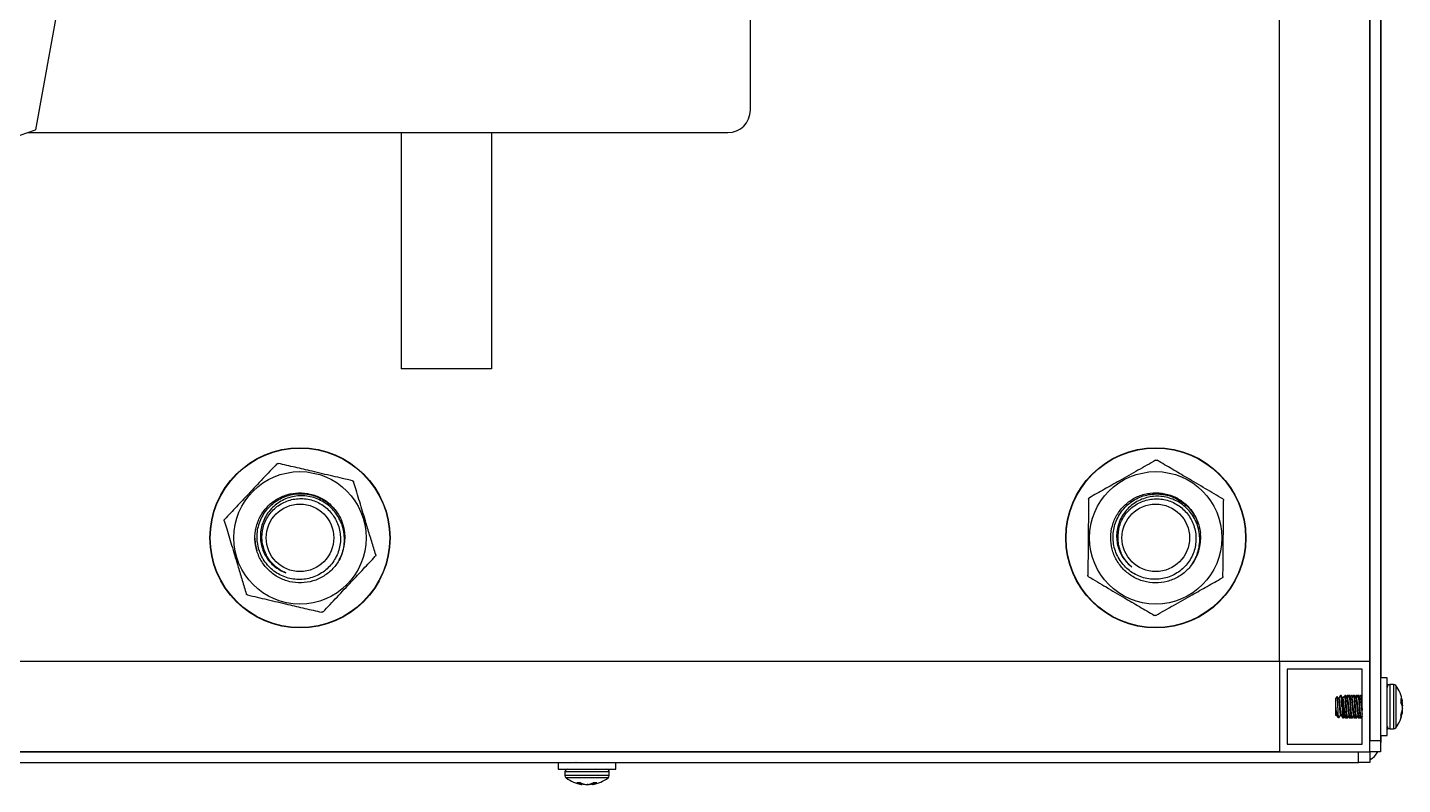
# Model space of a CAD drawing. Header units: inches. Extents: x 0 to 34.2, y 0 to 22.
# Drawn here: x 9.388 to 10.157, y 9.879 to 10.303 of the extents above; entities that cross this region are included whole.
import ezdxf

# ---------------------------------------------------------------- set-up
doc = ezdxf.new("R2010")
doc.units = ezdxf.units.IN
doc.header["$MEASUREMENT"] = 0

msp = doc.modelspace()

# ---------------------------------------------------------------- linework, layer by layer
at = {"color": 7, "linetype": 'Continuous', "lineweight": 25}
for p, q in [((10.13878, 11.79251), (10.13878, 9.90374)), ((10.1448, 11.79251), (10.1448, 9.90374)), ((10.14508, 11.75751), (10.14508, 9.93874)), ((10.08841, 9.94781), (10.08841, 11.74844)), ((10.13878, 9.94781), (10.13878, 11.74844)), ((9.7925, 10.25631), (9.7925, 11.08169)), ((9.40563, 10.31621), (9.39275, 10.24531)), ((9.38001, 10.24074), (9.39275, 10.24531)), ((9.38832, 10.24372), (9.77991, 10.24372)), ((9.59733, 10.24372), (9.59733, 10.1115)), ((9.6477, 10.24372), (9.6477, 10.1115)), ((9.6477, 10.1115), (9.59733, 10.1115)), ((10.08841, 9.94781), (8.28778, 9.94781)), ((10.1136, 9.94781), (10.08841, 9.94781)), ((10.08841, 9.94781), (10.08841, 9.89744)), ((10.13878, 9.94781), (10.08841, 9.94781)), ((10.09259, 9.94363), (10.09259, 9.90162)), ((10.1346, 9.94363), (10.09259, 9.94363)), ((10.13878, 9.94781), (10.1136, 9.94781)), ((10.1346, 9.90162), (10.1346, 9.94363)), ((10.13878, 9.89744), (10.13878, 9.94781)), ((10.14853, 9.93874), (10.1448, 9.93874)), ((10.14853, 9.90651), (10.14853, 9.93874)), ((10.15217, 9.93502), (10.15012, 9.93502)), ((10.15012, 9.93502), (10.15012, 9.91024)), ((10.15217, 9.93502), (10.15217, 9.91024)), ((10.15344, 9.93438), (10.15344, 9.91087)), ((10.12058, 9.92824), (10.11962, 9.92729)), ((10.11962, 9.92729), (10.11962, 9.92265)), ((10.12151, 9.92729), (10.12122, 9.92729)), ((10.12277, 9.92892), (10.12245, 9.92892)), ((10.12336, 9.92729), (10.12335, 9.92729)), ((10.12342, 9.92729), (10.12335, 9.92729)), ((10.12335, 9.92729), (10.12335, 9.91797)), ((10.12424, 9.92818), (10.12336, 9.92729)), ((10.12408, 9.92795), (10.1237, 9.92729)), ((10.12498, 9.92892), (10.12424, 9.92818)), ((10.12493, 9.92889), (10.1249, 9.92884)), ((10.12528, 9.92892), (10.12497, 9.92892)), ((10.12498, 9.92707), (10.12498, 9.92892)), ((10.12528, 9.92892), (10.12532, 9.9288)), ((10.12573, 9.92819), (10.12532, 9.92889)), ((10.12625, 9.92729), (10.12596, 9.92729)), ((10.12649, 9.92892), (10.12618, 9.92892)), ((10.12684, 9.92836), (10.12653, 9.92889)), ((10.1275, 9.92892), (10.12697, 9.92892)), ((10.12753, 9.92892), (10.1275, 9.92892)), ((10.1278, 9.92892), (10.12753, 9.92892)), ((10.12759, 9.92886), (10.12758, 9.92889)), ((10.1278, 9.92892), (10.12784, 9.9288)), ((10.12825, 9.92819), (10.12784, 9.92889)), ((10.12876, 9.92729), (10.12848, 9.92729)), ((10.12901, 9.92892), (10.12869, 9.92892)), ((10.12936, 9.92836), (10.12905, 9.92889)), ((10.13002, 9.92892), (10.12949, 9.92892)), ((10.13005, 9.92892), (10.13002, 9.92892)), ((10.13032, 9.92892), (10.13005, 9.92892)), ((10.13011, 9.92886), (10.13009, 9.92889)), ((10.13032, 9.92892), (10.13036, 9.9288)), ((10.13077, 9.92819), (10.13036, 9.92889)), ((10.13128, 9.92729), (10.131, 9.92729)), ((10.13153, 9.92892), (10.13121, 9.92892)), ((10.13188, 9.92836), (10.13157, 9.92889)), ((10.13254, 9.92892), (10.132, 9.92892)), ((10.13257, 9.92892), (10.13254, 9.92892)), ((10.13284, 9.92892), (10.13257, 9.92892)), ((10.13263, 9.92886), (10.13261, 9.92889)), ((10.13284, 9.92892), (10.13288, 9.9288)), ((10.13329, 9.92819), (10.13288, 9.92889)), ((10.1338, 9.92729), (10.13352, 9.92729)), ((10.13405, 9.92892), (10.13373, 9.92892)), ((10.13439, 9.92836), (10.13408, 9.92889)), ((10.1346, 9.92892), (10.13452, 9.92892)), ((10.1562, 9.92722), (10.1562, 9.92482)), ((10.1562, 9.92567), (10.15697, 9.92573)), ((10.15699, 9.92569), (10.1562, 9.92563)), ((10.1562, 9.9254), (10.15712, 9.92549)), ((10.1562, 9.92541), (10.15712, 9.92549)), ((10.15695, 9.92541), (10.15712, 9.92542)), ((10.15697, 9.92573), (10.15699, 9.92569)), ((10.15712, 9.92533), (10.15698, 9.92532)), ((10.11962, 9.92265), (10.11962, 9.91931)), ((10.11962, 9.91931), (10.11962, 9.91797)), ((10.11962, 9.91797), (10.11979, 9.9178)), ((10.11962, 9.91797), (10.12022, 9.91797)), ((10.12245, 9.91797), (10.12274, 9.91797)), ((10.12335, 9.91797), (10.12417, 9.91715)), ((10.12405, 9.91807), (10.12445, 9.91866)), ((10.12467, 9.91797), (10.12495, 9.91797)), ((10.12498, 9.91753), (10.12496, 9.91803)), ((10.12719, 9.91797), (10.12747, 9.91797)), ((10.12971, 9.91797), (10.12999, 9.91797)), ((10.13223, 9.91797), (10.13251, 9.91797)), ((10.1562, 9.92487), (10.15697, 9.92484)), ((10.1562, 9.91787), (10.1562, 9.91638)), ((10.15699, 9.92473), (10.15624, 9.92475)), ((10.15697, 9.91886), (10.15656, 9.91888)), ((10.15659, 9.91897), (10.15699, 9.91894)), ((10.15712, 9.91971), (10.15681, 9.91974)), ((10.15712, 9.91976), (10.15683, 9.91979)), ((10.15712, 9.91992), (10.15686, 9.91994)), ((10.15686, 9.91994), (10.15699, 9.91992)), ((10.15697, 9.9199), (10.15686, 9.91991)), ((10.15697, 9.91996), (10.15687, 9.91995)), ((10.1569, 9.92342), (10.15712, 9.92342)), ((10.1569, 9.92007), (10.15699, 9.92007)), ((10.15699, 9.92518), (10.15697, 9.9253)), ((10.15697, 9.92484), (10.15699, 9.92473)), ((10.15699, 9.92313), (10.15697, 9.92322)), ((10.15697, 9.92041), (10.15699, 9.92052)), ((10.15699, 9.92007), (10.15697, 9.91996)), ((10.15699, 9.91992), (10.15697, 9.9199)), ((10.15699, 9.91894), (10.15697, 9.91886)), ((10.15706, 9.9193), (10.15712, 9.91967)), ((10.15712, 9.92139), (10.15709, 9.9214)), ((10.15712, 9.92301), (10.1571, 9.92301)), ((10.1571, 9.92161), (10.15712, 9.92161)), ((10.15712, 9.91968), (10.15712, 9.91968)), ((10.1211, 9.91649), (10.12126, 9.91633)), ((10.12126, 9.91633), (10.12126, 9.91755)), ((10.12371, 9.91633), (10.12402, 9.91633)), ((10.12406, 9.91636), (10.12446, 9.91705)), ((10.12482, 9.91649), (10.12498, 9.91633)), ((10.12498, 9.91633), (10.12498, 9.91753)), ((10.12527, 9.91636), (10.12558, 9.91689)), ((10.12602, 9.91727), (10.12571, 9.91727)), ((10.12571, 9.91633), (10.12625, 9.91633)), ((10.12625, 9.91633), (10.12627, 9.91633)), ((10.12627, 9.91633), (10.12654, 9.91633)), ((10.12654, 9.91633), (10.12658, 9.91645)), ((10.12658, 9.91636), (10.12699, 9.91706)), ((10.12744, 9.91633), (10.12775, 9.91633)), ((10.12779, 9.91636), (10.1281, 9.91689)), ((10.12854, 9.91727), (10.12823, 9.91727)), ((10.12823, 9.91633), (10.12876, 9.91633)), ((10.12876, 9.91633), (10.12879, 9.91633)), ((10.12879, 9.91633), (10.12906, 9.91633)), ((10.12906, 9.91633), (10.1291, 9.91645)), ((10.1291, 9.91636), (10.12951, 9.91706)), ((10.12995, 9.91633), (10.13027, 9.91633)), ((10.13031, 9.91636), (10.13062, 9.91689)), ((10.13106, 9.91727), (10.13075, 9.91727)), ((10.13075, 9.91633), (10.13128, 9.91633)), ((10.13128, 9.91633), (10.13131, 9.91633)), ((10.13131, 9.91633), (10.13158, 9.91633)), ((10.13158, 9.91633), (10.13162, 9.91645)), ((10.13162, 9.91636), (10.13203, 9.91706)), ((10.13247, 9.91633), (10.13279, 9.91633)), ((10.13283, 9.91636), (10.13314, 9.91689)), ((10.13358, 9.91727), (10.13326, 9.91727)), ((10.13326, 9.91633), (10.1338, 9.91633)), ((10.1338, 9.91633), (10.13383, 9.91633)), ((10.13383, 9.91633), (10.1341, 9.91633)), ((10.1341, 9.91633), (10.13414, 9.91645)), ((10.13414, 9.91636), (10.13455, 9.91706)), ((10.15012, 9.91024), (10.15217, 9.91024)), ((10.13878, 9.90374), (10.1448, 9.90374)), ((10.1448, 9.90651), (10.14853, 9.90651)), ((10.1448, 9.90374), (10.1448, 9.89744)), ((10.14508, 9.90651), (10.14508, 9.90374)), ((8.24371, 9.89744), (10.13248, 9.89744)), ((10.08841, 9.89744), (8.28778, 9.89744)), ((10.08841, 9.89744), (10.13878, 9.89744)), ((10.09259, 9.90162), (10.1346, 9.90162)), ((10.13248, 9.89142), (10.13248, 9.89744)), ((10.1448, 9.89744), (10.13878, 9.89744)), ((10.13878, 9.89744), (10.13878, 9.89142)), ((8.24371, 9.89142), (10.13248, 9.89142)), ((9.6851, 9.89115), (9.20409, 9.89115)), ((9.6851, 9.89142), (9.6851, 9.88769)), ((9.6851, 9.88769), (9.71733, 9.88769)), ((9.69505, 9.89142), (9.69497, 9.89137)), ((9.70584, 9.89127), (9.70609, 9.89142)), ((9.70608, 9.88772), (9.70587, 9.88784)), ((9.71733, 9.88769), (9.71733, 9.89142)), ((10.13248, 9.89115), (9.71733, 9.89115)), ((10.13878, 9.89142), (10.13248, 9.89142)), ((9.68882, 9.8861), (9.68882, 9.88406)), ((9.69217, 9.8861), (9.68882, 9.8861)), ((9.69217, 9.88406), (9.68882, 9.88406)), ((9.69264, 9.88279), (9.68946, 9.88279)), ((9.7136, 9.8861), (9.69217, 9.8861)), ((9.7136, 9.88406), (9.69217, 9.88406)), ((9.71297, 9.88279), (9.69264, 9.88279)), ((9.69746, 9.88003), (9.69553, 9.88003)), ((9.69764, 9.87925), (9.69769, 9.87992)), ((9.6977, 9.87923), (9.69764, 9.87925)), ((9.69775, 9.8799), (9.6977, 9.87923)), ((9.69824, 9.8791), (9.69829, 9.87968)), ((9.69827, 9.8791), (9.69832, 9.87967)), ((9.69829, 9.8791), (9.69833, 9.87953)), ((9.69936, 9.87925), (9.69947, 9.87923)), ((9.69966, 9.87925), (9.69976, 9.87923)), ((9.70244, 9.87923), (9.70254, 9.87925)), ((9.70267, 9.87923), (9.70267, 9.87929)), ((9.70277, 9.87925), (9.70267, 9.87923)), ((9.70277, 9.87932), (9.70277, 9.87925)), ((9.70296, 9.87923), (9.70296, 9.8793)), ((9.70306, 9.87925), (9.70296, 9.87923)), ((9.70307, 9.87933), (9.70306, 9.87925)), ((9.70409, 9.87966), (9.70414, 9.8791)), ((9.7041, 9.87979), (9.70416, 9.8791)), ((9.7041, 9.87966), (9.70415, 9.8791)), ((9.70411, 9.8798), (9.70418, 9.8791)), ((9.70464, 9.87923), (9.70458, 9.88001)), ((9.70666, 9.88003), (9.7046, 9.88003)), ((9.70464, 9.88003), (9.7047, 9.87925)), ((9.7047, 9.87925), (9.70464, 9.87923)), ((9.7136, 9.88406), (9.7136, 9.8861)), ((9.70143, 9.87912), (9.70143, 9.8791)), ((9.70145, 9.8791), (9.70145, 9.87911)), ((9.70168, 9.87912), (9.70168, 9.8791))]:
    msp.add_line(p, q, dxfattribs=at)
at = {"color": 7, "linetype": 'Continuous', "lineweight": 25, "flags": 128}
for points in [[(9.51549, 10.01679), (9.51567, 10.01397), (9.51656, 10.00979)], [(9.56266, 10.0048), (9.56311, 10.00563), (9.56405, 10.00771)], [(10.15697, 9.92484), (10.1569, 9.92516), (10.15686, 9.92534)], [(10.14508, 9.90374), (10.14483, 9.90128), (10.1448, 9.90114)], [(10.13509, 9.89142), (10.13494, 9.89139), (10.13248, 9.89115)]]:
    msp.add_lwpolyline(points, dxfattribs=at)
at = {"color": 7, "linetype": 'Continuous', "lineweight": 25}
for centre, radius in [((9.54067, 10.01706), 0.05037), ((9.54067, 10.01706), 0.05018), ((10.01916, 10.01706), 0.05037), ((10.01916, 10.01706), 0.05018), ((9.54067, 10.01706), 0.03702), ((10.01916, 10.01706), 0.03702), ((9.54067, 10.01706), 0.01889), ((10.01916, 10.01706), 0.01889)]:
    msp.add_circle(centre, radius, dxfattribs=at)
for centre, radius, start, end in [((9.77991, 10.25631), 0.01259, 270, 0), ((9.54067, 10.01706), 0.02518, 338.18834, 23.31496), ((10.01916, 10.01706), 0.02518, 320.87799, 6.0046), ((10.15012, 9.93343), 0.00159, 90, 180), ((10.14844, 9.93343), 0.00159, 58.02659, 86.61235), ((10.15217, 9.93343), 0.00159, 36.80323, 90), ((10.13773, 9.92263), 0.01962, 9.75562, 36.80323), ((10.15105, 9.9236), 0.0063, 19.78986, 35.13312), ((10.15047, 9.92482), 0.00668, 6.23365, 12.88962), ((10.15646, 9.92521), 0.000712, 23.12921, 42.38543), ((10.13773, 9.92263), 0.01962, 323.19677, 350.24438), ((10.14986, 9.92077), 0.00752, 18.9377, 32.56648), ((10.14194, 9.9236), 0.01537, 338.09175, 348.0243), ((10.14307, 9.92186), 0.01422, 337.36904, 347.82897), ((10.13749, 9.92261), 0.01967, 3.62484, 7.49943), ((10.13791, 9.92219), 0.01925, 3.66971, 7.5833), ((10.14389, 9.92102), 0.01327, 4.45736, 9.15458), ((10.13791, 9.92306), 0.01925, 352.4167, 356.33029), ((10.13749, 9.92264), 0.01967, 352.50057, 356.37516), ((10.15721, 9.9238), 0.00388, 266.68777, 268.59105), ((10.15047, 9.92043), 0.00668, 347.11038, 353.76635), ((10.15166, 9.92033), 0.0055, 348.19152, 353.12801), ((10.14396, 9.92422), 0.0132, 353.15024, 355.54873), ((10.14281, 9.92118), 0.01435, 4.26082, 5.90093), ((10.14281, 9.92407), 0.01435, 354.28701, 355.73928), ((10.15012, 9.91182), 0.00159, 180, 270), ((10.14844, 9.91182), 0.00159, 273.38765, 301.97405), ((10.15217, 9.91182), 0.00159, 270, 323.19677), ((10.13248, 9.90374), 0.01259, 300, 330), ((9.69041, 9.8861), 0.00159, 90, 180), ((9.71202, 9.8861), 0.00159, 0, 90), ((9.69041, 9.88406), 0.00159, 180, 233.19677), ((9.70121, 9.8985), 0.01962, 233.19677, 261.33822), ((9.70028, 9.88968), 0.01076, 243.80688, 255.77489), ((9.70255, 9.89096), 0.01206, 245.03223, 256.1241), ((9.69876, 9.88246), 0.0034, 251.82647, 261.12722), ((9.70231, 9.89214), 0.01322, 252.49501, 257.1413), ((9.70218, 9.89649), 0.01743, 262.02394, 266.1325), ((9.70008, 9.89562), 0.01655, 273.97259, 278.18606), ((9.70048, 9.89745), 0.01838, 273.76067, 277.76312), ((9.69976, 9.88981), 0.01092, 284.77183, 296.3728), ((9.69996, 9.8907), 0.01179, 283.80818, 290.51518), ((9.70012, 9.89214), 0.01322, 282.8587, 287.50499), ((9.70372, 9.88159), 0.00253, 280.41712, 291.17035), ((9.70121, 9.8985), 0.01962, 278.71037, 306.80323), ((9.70218, 9.88852), 0.00961, 285.19866, 297.83198), ((9.71202, 9.88406), 0.00159, 306.80323, 0), ((9.70195, 9.89742), 0.01835, 264.63768, 266.24098), ((9.70025, 9.89646), 0.0174, 273.86565, 276.38925)]:
    msp.add_arc(centre, radius, start, end, dxfattribs=at)
for points, knots in [([(9.52772, 10.05845), (9.52514, 10.05571), (9.51992, 10.05015), (9.51229, 10.04203), (9.5051, 10.03437), (9.50074, 10.02974), (9.49855, 10.02741)], [0, 0, 0, 0, 0.2695296, 0.5449873, 0.7705888, 1, 1, 1, 1]), ([(9.52772, 10.05845), (9.52779, 10.05851), (9.52792, 10.05863), (9.52817, 10.05872), (9.5284, 10.05874), (9.52852, 10.05872), (9.52857, 10.05871)], [0, 0, 0, 0, 0.2874401, 0.5759857, 0.8540674, 1, 1, 1, 1]), ([(9.57004, 10.04897), (9.56637, 10.04983), (9.55895, 10.05157), (9.54809, 10.05412), (9.53787, 10.05652), (9.53168, 10.05798), (9.52857, 10.05871)], [0, 0, 0, 0, 0.26953, 0.544987, 0.770589, 1, 1, 1, 1]), ([(10.01911, 10.06043), (10.01583, 10.05858), (10.0092, 10.05483), (9.99949, 10.04934), (9.99035, 10.04417), (9.98481, 10.04105), (9.98203, 10.03947)], [0, 0, 0, 0, 0.2695296, 0.5449873, 0.7705888, 1, 1, 1, 1]), ([(10.01911, 10.06043), (10.01919, 10.06047), (10.01935, 10.06054), (10.01963, 10.06055), (10.01984, 10.0605), (10.01996, 10.06044), (10.01999, 10.06042)], [0, 0, 0, 0, 0.28744, 0.575986, 0.854067, 1, 1, 1, 1]), ([(10.05669, 10.03879), (10.05345, 10.0407), (10.04688, 10.04457), (10.03728, 10.05024), (10.02823, 10.05557), (10.02275, 10.0588), (10.01999, 10.06042)], [0, 0, 0, 0, 0.26953, 0.544987, 0.770589, 1, 1, 1, 1]), ([(9.57004, 10.04897), (9.57012, 10.04894), (9.57029, 10.04889), (9.5705, 10.04871), (9.57062, 10.04853), (9.57067, 10.04841), (9.57068, 10.04837)], [0, 0, 0, 0, 0.28744, 0.575986, 0.854067, 1, 1, 1, 1]), ([(9.58299, 10.00758), (9.58225, 10.01003), (9.58077, 10.01494), (9.57819, 10.02348), (9.57525, 10.03324), (9.57264, 10.04187), (9.57113, 10.04687), (9.57068, 10.04837)], [0, 0, 0, 0, 0.183324, 0.368188, 0.624358, 0.887445, 1, 1, 1, 1]), ([(9.56405, 10.00771), (9.56367, 10.00685), (9.56241, 10.00398), (9.55922, 9.99963), (9.55409, 9.99541), (9.54802, 9.99268), (9.54146, 9.9916), (9.53485, 9.99227), (9.52863, 9.99462), (9.52323, 9.9985), (9.51902, 10.00365), (9.51628, 10.00971), (9.51521, 10.01627), (9.51587, 10.02289), (9.51822, 10.02911), (9.5221, 10.03451), (9.52725, 10.03872), (9.53331, 10.04145), (9.53987, 10.04252), (9.5465, 10.04187), (9.55268, 10.03949), (9.5576, 10.03616), (9.55978, 10.03324), (9.56064, 10.03209)], [0, 0, 0, 0, 0.0213, 0.071095, 0.120889, 0.170683, 0.220478, 0.270272, 0.320066, 0.369861, 0.419655, 0.469449, 0.519243, 0.569038, 0.618832, 0.668626, 0.718421, 0.768215, 0.818009, 0.867804, 0.917598, 0.967392, 1, 1, 1, 1]), ([(9.5213, 10.00872), (9.52052, 10.01098), (9.51898, 10.01551), (9.51967, 10.0228), (9.52256, 10.02946), (9.52757, 10.03485), (9.5341, 10.03831), (9.54146, 10.03943), (9.54882, 10.03807), (9.55537, 10.03433), (9.56036, 10.02861), (9.56321, 10.02152), (9.56357, 10.01383), (9.56136, 10.00641), (9.5568, 10.00009), (9.55038, 9.99559), (9.54279, 9.99344), (9.53487, 9.99392), (9.52749, 9.99699), (9.5215, 10.00235), (9.51759, 10.00943), (9.51644, 10.01612), (9.51689, 10.02147), (9.51788, 10.02541), (9.51954, 10.02913), (9.52178, 10.03254), (9.52459, 10.03552), (9.52785, 10.03801), (9.5315, 10.03992), (9.53543, 10.04121), (9.53953, 10.04181), (9.54368, 10.04173), (9.54777, 10.04095), (9.5517, 10.0395), (9.55533, 10.03739), (9.55868, 10.03462), (9.56164, 10.03118), (9.56308, 10.02841), (9.5638, 10.02703)], [0, 0, 0, 0, 0.0326994, 0.0654347, 0.0983202, 0.1315274, 0.1649194, 0.1984699, 0.2323714, 0.2664191, 0.3006732, 0.3352305, 0.3699346, 0.4048919, 0.4401049, 0.4754661, 0.5111261, 0.5469949, 0.5830138, 0.619376, 0.6559009, 0.6926073, 0.7111887, 0.7297714, 0.7484268, 0.7670822, 0.7858515, 0.8046215, 0.8235325, 0.8424443, 0.8614294, 0.8804145, 0.8995365, 0.9186596, 0.9379002, 0.9571412, 0.9785706, 1, 1, 1, 1]), ([(10.0387, 10.00117), (10.03808, 10.00047), (10.03602, 9.99811), (10.03168, 9.9949), (10.02553, 9.9924), (10.01892, 9.99159), (10.01234, 9.99252), (10.00622, 9.99512), (10.00098, 9.99922), (9.99698, 10.00453), (9.99449, 10.0107), (9.99369, 10.0173), (9.99461, 10.02388), (9.99721, 10.03), (10.00131, 10.03524), (10.00662, 10.03924), (10.01279, 10.04173), (10.01939, 10.04254), (10.02597, 10.04161), (10.03211, 10.03901), (10.03729, 10.0349), (10.041, 10.03026), (10.04221, 10.02682), (10.04269, 10.02546)], [0, 0, 0, 0, 0.0213, 0.071095, 0.120889, 0.170683, 0.220478, 0.270272, 0.320066, 0.369861, 0.419655, 0.469449, 0.519243, 0.569038, 0.618832, 0.668626, 0.718421, 0.768215, 0.818009, 0.867804, 0.917598, 0.967392, 1, 1, 1, 1]), ([(9.99818, 10.01486), (9.99812, 10.01725), (9.99799, 10.02203), (10.00082, 10.02879), (10.00556, 10.03429), (10.01194, 10.03794), (10.01921, 10.0393), (10.02657, 10.03819), (10.03319, 10.03469), (10.03834, 10.02917), (10.04139, 10.02222), (10.042, 10.01461), (10.04006, 10.00717), (10.03574, 10.00074), (10.02951, 9.99606), (10.02205, 9.99367), (10.01416, 9.99388), (10.00673, 9.99669), (10.00061, 10.00182), (9.99648, 10.00872), (9.99485, 10.01664), (9.99575, 10.02337), (9.99777, 10.02835), (9.99989, 10.03181), (10.00257, 10.03487), (10.00573, 10.03745), (10.00929, 10.03947), (10.01315, 10.04088), (10.01721, 10.04161), (10.02134, 10.04167), (10.02543, 10.04103), (10.02937, 10.03972), (10.03305, 10.03775), (10.03636, 10.0352), (10.0392, 10.03211), (10.04158, 10.02846), (10.04338, 10.0243), (10.04393, 10.02123), (10.0442, 10.0197)], [0, 0, 0, 0, 0.032699, 0.065435, 0.09832, 0.131527, 0.164919, 0.19847, 0.232371, 0.266419, 0.300673, 0.33523, 0.369935, 0.404892, 0.440105, 0.475466, 0.511126, 0.546995, 0.583014, 0.619376, 0.655901, 0.692607, 0.711189, 0.729771, 0.748427, 0.767082, 0.785851, 0.804622, 0.823532, 0.842444, 0.861429, 0.880415, 0.899537, 0.91866, 0.9379, 0.957141, 0.978571, 1, 1, 1, 1]), ([(9.56405, 10.00771), (9.56446, 10.00906), (9.56529, 10.01177), (9.56565, 10.01602), (9.56532, 10.02025), (9.56429, 10.02436), (9.56256, 10.02821), (9.56023, 10.03168), (9.55735, 10.03468), (9.55404, 10.03714), (9.55037, 10.03898), (9.54646, 10.04017), (9.54242, 10.04067), (9.5384, 10.04048), (9.53449, 10.0396), (9.52961, 10.0376), (9.5243, 10.0336), (9.51998, 10.02702), (9.51813, 10.01946), (9.51893, 10.01183), (9.52221, 10.00503), (9.52711, 10.00003), (9.53109, 9.99826), (9.53283, 9.99748)], [0, 0, 0, 0, 0.038944, 0.077884, 0.116688, 0.155491, 0.193983, 0.232474, 0.270262, 0.308044, 0.345497, 0.38295, 0.420055, 0.457158, 0.493576, 0.529989, 0.601929, 0.673074, 0.742944, 0.812184, 0.880536, 0.947703, 1, 1, 1, 1]), ([(9.98158, 10.03871), (9.98156, 10.03714), (9.98152, 10.03201), (9.98144, 10.023), (9.98134, 10.01284), (9.98126, 10.00382), (9.98121, 9.99869), (9.98119, 9.99611)], [0, 0, 0, 0, 0.112556, 0.369065, 0.63181, 0.814998, 1, 1, 1, 1]), ([(9.98158, 10.03871), (9.98159, 10.0388), (9.9816, 10.03897), (9.98173, 10.03921), (9.98188, 10.03938), (9.98199, 10.03945), (9.98203, 10.03947)], [0, 0, 0, 0, 0.287503, 0.576044, 0.854125, 1, 1, 1, 1]), ([(10.0387, 10.00117), (10.03949, 10.00234), (10.04109, 10.00468), (10.0427, 10.00863), (10.04364, 10.01277), (10.04388, 10.017), (10.04337, 10.02119), (10.04218, 10.0252), (10.04033, 10.02892), (10.0379, 10.03225), (10.03494, 10.0351), (10.03157, 10.0374), (10.02786, 10.03908), (10.02396, 10.04009), (10.01996, 10.04042), (10.01471, 10.03997), (10.00845, 10.03772), (10.00236, 10.03272), (9.99836, 10.02606), (9.99685, 10.01853), (9.99796, 10.01107), (10.00114, 10.00483), (10.00442, 10.00196), (10.00585, 10.0007)], [0, 0, 0, 0, 0.038944, 0.077884, 0.116688, 0.155491, 0.193983, 0.232474, 0.270262, 0.308044, 0.345497, 0.38295, 0.420055, 0.457158, 0.493576, 0.529989, 0.601929, 0.673074, 0.742944, 0.812184, 0.880536, 0.947703, 1, 1, 1, 1]), ([(10.05669, 10.03879), (10.05676, 10.03874), (10.05691, 10.03863), (10.05706, 10.03841), (10.05712, 10.03819), (10.05713, 10.03806), (10.05713, 10.03802)], [0, 0, 0, 0, 0.28744, 0.575986, 0.854067, 1, 1, 1, 1]), ([(10.05674, 9.99542), (10.05676, 9.99797), (10.05681, 10.00311), (10.05689, 10.01203), (10.05698, 10.02221), (10.05706, 10.03123), (10.05711, 10.03645), (10.05713, 10.03802)], [0, 0, 0, 0, 0.183324, 0.368188, 0.624358, 0.887445, 1, 1, 1, 1]), ([(9.49835, 10.02655), (9.49833, 10.02663), (9.4983, 10.02681), (9.49834, 10.02707), (9.49844, 10.02728), (9.49852, 10.02737), (9.49855, 10.02741)], [0, 0, 0, 0, 0.287503, 0.576044, 0.854125, 1, 1, 1, 1]), ([(9.49835, 10.02655), (9.4988, 10.02505), (9.50028, 10.02014), (9.50289, 10.01151), (9.50582, 10.00178), (9.50843, 9.99314), (9.50991, 9.98823), (9.51065, 9.98576)], [0, 0, 0, 0, 0.1125558, 0.3690648, 0.6318104, 0.8149978, 1, 1, 1, 1]), ([(10.00585, 10.0007), (10.00545, 10.00104), (10.00425, 10.00206), (10.00248, 10.00403), (10.00072, 10.00666), (9.99944, 10.00939), (9.99857, 10.01214), (9.99831, 10.01395), (9.99818, 10.01486)], [0, 0, 0, 0, 0.095414, 0.286645, 0.477877, 0.669108, 0.833162, 1, 1, 1, 1]), ([(9.53283, 9.99748), (9.53235, 9.99769), (9.5309, 9.99831), (9.52862, 9.99966), (9.52616, 10.00164), (9.52413, 10.00387), (9.52248, 10.00624), (9.52169, 10.00789), (9.5213, 10.00872)], [0, 0, 0, 0, 0.095414, 0.286645, 0.477877, 0.669108, 0.833162, 1, 1, 1, 1]), ([(9.55361, 9.97567), (9.5562, 9.97842), (9.56141, 9.98398), (9.56905, 9.9921), (9.57624, 9.99976), (9.58059, 10.00439), (9.58278, 10.00672)], [0, 0, 0, 0, 0.26953, 0.544987, 0.770589, 1, 1, 1, 1]), ([(9.58299, 10.00758), (9.583, 10.0075), (9.58304, 10.00732), (9.58299, 10.00706), (9.5829, 10.00685), (9.58281, 10.00676), (9.58278, 10.00672)], [0, 0, 0, 0, 0.287503, 0.576044, 0.854125, 1, 1, 1, 1]), ([(9.98162, 9.99534), (9.98155, 9.99539), (9.98141, 9.99549), (9.98126, 9.99572), (9.9812, 9.99594), (9.98119, 9.99607), (9.98119, 9.99611)], [0, 0, 0, 0, 0.2874402, 0.5759858, 0.8540675, 1, 1, 1, 1]), ([(9.98162, 9.99534), (9.98487, 9.99343), (9.99144, 9.98956), (10.00104, 9.98389), (10.01009, 9.97856), (10.01556, 9.97533), (10.01832, 9.97371)], [0, 0, 0, 0, 0.26953, 0.544987, 0.770589, 1, 1, 1, 1]), ([(10.0192, 9.9737), (10.02248, 9.97555), (10.02912, 9.9793), (10.03883, 9.98479), (10.04797, 9.98996), (10.0535, 9.99308), (10.05629, 9.99466)], [0, 0, 0, 0, 0.26953, 0.544987, 0.770589, 1, 1, 1, 1]), ([(10.05674, 9.99542), (10.05673, 9.99533), (10.05671, 9.99516), (10.05659, 9.99491), (10.05644, 9.99475), (10.05633, 9.99468), (10.05629, 9.99466)], [0, 0, 0, 0, 0.287503, 0.576044, 0.854125, 1, 1, 1, 1]), ([(9.5113, 9.98516), (9.51121, 9.98519), (9.51105, 9.98524), (9.51084, 9.98541), (9.51071, 9.9856), (9.51067, 9.98572), (9.51065, 9.98576)], [0, 0, 0, 0, 0.28744, 0.575986, 0.854067, 1, 1, 1, 1]), ([(9.5113, 9.98516), (9.51497, 9.9843), (9.52239, 9.98255), (9.53324, 9.98001), (9.54347, 9.9776), (9.54965, 9.97615), (9.55277, 9.97542)], [0, 0, 0, 0, 0.26953, 0.544987, 0.770589, 1, 1, 1, 1]), ([(9.55361, 9.97567), (9.55355, 9.97562), (9.55342, 9.9755), (9.55316, 9.97541), (9.55294, 9.97539), (9.55281, 9.97541), (9.55277, 9.97542)], [0, 0, 0, 0, 0.28744, 0.575986, 0.854067, 1, 1, 1, 1]), ([(10.0192, 9.9737), (10.01912, 9.97366), (10.01896, 9.97359), (10.01869, 9.97357), (10.01847, 9.97362), (10.01836, 9.97368), (10.01832, 9.97371)], [0, 0, 0, 0, 0.28744, 0.575986, 0.854067, 1, 1, 1, 1]), ([(10.12126, 9.91755), (10.12123, 9.91804), (10.12117, 9.91903), (10.12109, 9.92105), (10.121, 9.92315), (10.1209, 9.92514), (10.12083, 9.9268), (10.12074, 9.92788), (10.12066, 9.92835), (10.12063, 9.92824), (10.12062, 9.92821)], [0, 0, 0, 0, 0.141331, 0.282692, 0.421767, 0.55713, 0.692515, 0.825997, 0.955393, 1, 1, 1, 1]), ([(10.12125, 9.92724), (10.12109, 9.92752), (10.12089, 9.92786), (10.12069, 9.9282), (10.12065, 9.92827)], [0, 0, 0, 0, 0.802325, 1, 1, 1, 1]), ([(10.12124, 9.92717), (10.12128, 9.92712), (10.12137, 9.92698), (10.12152, 9.92599), (10.12166, 9.92446), (10.12183, 9.92262), (10.12198, 9.9208), (10.12213, 9.91923), (10.12231, 9.91826), (10.1224, 9.91785), (10.12245, 9.91797), (10.12245, 9.91797)], [0, 0, 0, 0, 0.087763, 0.219415, 0.346926, 0.479742, 0.609127, 0.738511, 0.871327, 0.998838, 1, 1, 1, 1]), ([(10.12241, 9.92889), (10.12225, 9.92861), (10.12194, 9.92808), (10.12163, 9.92754), (10.12148, 9.92729)], [0, 0, 0, 0, 0.51501, 1, 1, 1, 1]), ([(10.12151, 9.92728), (10.12156, 9.92721), (10.12167, 9.92708), (10.12183, 9.926), (10.12197, 9.92446), (10.12214, 9.92264), (10.1223, 9.9208), (10.12245, 9.91926), (10.1226, 9.91827), (10.12268, 9.91814), (10.12271, 9.91808)], [0, 0, 0, 0, 0.130775, 0.262714, 0.390503, 0.520835, 0.653276, 0.782942, 0.916047, 1, 1, 1, 1]), ([(10.12241, 9.9288), (10.12242, 9.92885), (10.12249, 9.92909), (10.12261, 9.92855), (10.12278, 9.9272), (10.12292, 9.92509), (10.12303, 9.92344), (10.12309, 9.92261)], [0, 0, 0, 0, 0.061869, 0.297726, 0.533584, 0.762073, 1, 1, 1, 1]), ([(10.12277, 9.92892), (10.12282, 9.92882), (10.12293, 9.92864), (10.12309, 9.92718), (10.12322, 9.92534), (10.12331, 9.92397), (10.12335, 9.9234)], [0, 0, 0, 0, 0.272138, 0.546699, 0.812682, 1, 1, 1, 1]), ([(10.12359, 9.92753), (10.12349, 9.92771), (10.12323, 9.92816), (10.12296, 9.92862), (10.1228, 9.92889)], [0, 0, 0, 0, 0.392971, 1, 1, 1, 1]), ([(10.12339, 9.92726), (10.1234, 9.92729), (10.12345, 9.92736), (10.12352, 9.9269), (10.1236, 9.92596), (10.12369, 9.9246), (10.12377, 9.92297), (10.12385, 9.92125), (10.12394, 9.91963), (10.12401, 9.91859), (10.12404, 9.91816), (10.12405, 9.91807)], [0, 0, 0, 0, 0.06602, 0.187448, 0.309037, 0.437329, 0.565621, 0.693761, 0.828101, 0.963257, 1, 1, 1, 1]), ([(10.12445, 9.91866), (10.1244, 9.91904), (10.1243, 9.9198), (10.12413, 9.92153), (10.12398, 9.92339), (10.12382, 9.92514), (10.12366, 9.92648), (10.12353, 9.92723), (10.12345, 9.92721), (10.12341, 9.9272)], [0, 0, 0, 0, 0.150581, 0.305156, 0.453558, 0.606778, 0.759998, 0.9084, 1, 1, 1, 1]), ([(10.12373, 9.9272), (10.12376, 9.92721), (10.12385, 9.92723), (10.12397, 9.92648), (10.12413, 9.92514), (10.1243, 9.92339), (10.12444, 9.92153), (10.12461, 9.91981), (10.12476, 9.91861), (10.12487, 9.918), (10.12492, 9.91803), (10.12492, 9.91803)], [0, 0, 0, 0, 0.079219, 0.207605, 0.340159, 0.472714, 0.6011, 0.734826, 0.865098, 0.995369, 1, 1, 1, 1]), ([(10.12411, 9.92793), (10.12415, 9.92802), (10.1243, 9.92834), (10.12455, 9.92829), (10.12478, 9.92782), (10.12493, 9.92727), (10.12498, 9.92707)], [0, 0, 0, 0, 0.120523, 0.460575, 0.800469, 1, 1, 1, 1]), ([(10.12498, 9.92892), (10.12502, 9.92889), (10.12511, 9.9288), (10.12523, 9.92785), (10.12539, 9.92602), (10.12556, 9.92365), (10.1257, 9.92115), (10.12587, 9.91881), (10.12597, 9.91778), (10.12602, 9.91727)], [0, 0, 0, 0, 0.094437, 0.242395, 0.395125, 0.547855, 0.695813, 0.849883, 1, 1, 1, 1]), ([(10.12498, 9.92707), (10.12502, 9.9267), (10.1251, 9.92571), (10.12524, 9.92365), (10.12539, 9.92115), (10.12556, 9.91881), (10.12566, 9.91778), (10.12571, 9.91727)], [0, 0, 0, 0, 0.128163, 0.3483, 0.56156, 0.783629, 1, 1, 1, 1]), ([(10.12599, 9.92724), (10.12583, 9.92752), (10.12551, 9.92807), (10.12519, 9.92862), (10.12503, 9.92889)], [0, 0, 0, 0, 0.499456, 1, 1, 1, 1]), ([(10.12614, 9.92889), (10.12598, 9.92861), (10.12579, 9.92829), (10.12561, 9.92798), (10.12558, 9.92794)], [0, 0, 0, 0, 0.867028, 1, 1, 1, 1]), ([(10.12599, 9.92717), (10.126, 9.92717), (10.12607, 9.92717), (10.12617, 9.92647), (10.12634, 9.92515), (10.1265, 9.92339), (10.12664, 9.92153), (10.12682, 9.91982), (10.12697, 9.91859), (10.12709, 9.91796), (10.12717, 9.91803), (10.12719, 9.91806)], [0, 0, 0, 0, 0.032923, 0.160835, 0.292901, 0.424966, 0.552879, 0.686112, 0.815903, 0.945694, 1, 1, 1, 1]), ([(10.12618, 9.92892), (10.12618, 9.92892), (10.12623, 9.92908), (10.12632, 9.9287), (10.1264, 9.92793), (10.12643, 9.92766)], [0, 0, 0, 0, 0.000901, 0.642211, 1, 1, 1, 1]), ([(10.12714, 9.92888), (10.12698, 9.9286), (10.12667, 9.92807), (10.12636, 9.92754), (10.12621, 9.92729)], [0, 0, 0, 0, 0.5164339, 1, 1, 1, 1]), ([(10.12625, 9.9272), (10.12628, 9.92721), (10.12637, 9.92723), (10.12649, 9.92648), (10.12665, 9.92514), (10.12682, 9.92339), (10.12696, 9.92153), (10.12713, 9.91981), (10.12728, 9.91861), (10.12738, 9.918), (10.12744, 9.91803), (10.12744, 9.91803)], [0, 0, 0, 0, 0.0792191, 0.2076048, 0.3401594, 0.472714, 0.6010998, 0.7348261, 0.8650975, 0.995369, 1, 1, 1, 1]), ([(10.12649, 9.92892), (10.12649, 9.92892), (10.12654, 9.92908), (10.12661, 9.92881), (10.12668, 9.92822), (10.12669, 9.92811)], [0, 0, 0, 0, 0.001137, 0.810235, 1, 1, 1, 1]), ([(10.12719, 9.9288), (10.12722, 9.92881), (10.12731, 9.92885), (10.12743, 9.92784), (10.1276, 9.92603), (10.12776, 9.92365), (10.1279, 9.92115), (10.12808, 9.91881), (10.12818, 9.91778), (10.12823, 9.91727)], [0, 0, 0, 0, 0.091561, 0.239989, 0.393204, 0.546419, 0.694847, 0.849406, 1, 1, 1, 1]), ([(10.1275, 9.9288), (10.12754, 9.92881), (10.12763, 9.92885), (10.12775, 9.92784), (10.12791, 9.92603), (10.12808, 9.92365), (10.12822, 9.92115), (10.12839, 9.91881), (10.12849, 9.91778), (10.12854, 9.91727)], [0, 0, 0, 0, 0.091561, 0.239989, 0.393204, 0.546419, 0.694847, 0.849406, 1, 1, 1, 1]), ([(10.12851, 9.92724), (10.12835, 9.92752), (10.12803, 9.92807), (10.12771, 9.92862), (10.12755, 9.92889)], [0, 0, 0, 0, 0.499456, 1, 1, 1, 1]), ([(10.12865, 9.92889), (10.1285, 9.92861), (10.12831, 9.92829), (10.12813, 9.92798), (10.1281, 9.92794)], [0, 0, 0, 0, 0.867028, 1, 1, 1, 1]), ([(10.12851, 9.92717), (10.12852, 9.92717), (10.12859, 9.92717), (10.12869, 9.92647), (10.12886, 9.92515), (10.12902, 9.92339), (10.12916, 9.92153), (10.12933, 9.91982), (10.12949, 9.91859), (10.12961, 9.91796), (10.12969, 9.91803), (10.12971, 9.91806)], [0, 0, 0, 0, 0.032923, 0.160835, 0.292901, 0.424966, 0.552879, 0.686112, 0.815903, 0.945694, 1, 1, 1, 1]), ([(10.12865, 9.92879), (10.12867, 9.92884), (10.12873, 9.92908), (10.12883, 9.92871), (10.12892, 9.92793), (10.12895, 9.92766)], [0, 0, 0, 0, 0.148632, 0.695115, 1, 1, 1, 1]), ([(10.12966, 9.92888), (10.1295, 9.9286), (10.12919, 9.92807), (10.12888, 9.92754), (10.12873, 9.92729)], [0, 0, 0, 0, 0.516434, 1, 1, 1, 1]), ([(10.12876, 9.9272), (10.1288, 9.92721), (10.12889, 9.92723), (10.12901, 9.92648), (10.12917, 9.92514), (10.12934, 9.92339), (10.12948, 9.92153), (10.12965, 9.91981), (10.1298, 9.91861), (10.1299, 9.918), (10.12996, 9.91803), (10.12996, 9.91803)], [0, 0, 0, 0, 0.0792191, 0.2076048, 0.3401594, 0.472714, 0.6010998, 0.7348261, 0.8650975, 0.995369, 1, 1, 1, 1]), ([(10.12901, 9.92892), (10.12901, 9.92892), (10.12906, 9.92908), (10.12913, 9.92881), (10.1292, 9.92822), (10.12921, 9.92811)], [0, 0, 0, 0, 0.0011366, 0.8102355, 1, 1, 1, 1]), ([(10.12971, 9.9288), (10.12974, 9.92881), (10.12983, 9.92885), (10.12995, 9.92784), (10.13012, 9.92603), (10.13028, 9.92365), (10.13042, 9.92115), (10.13059, 9.91881), (10.1307, 9.91778), (10.13075, 9.91727)], [0, 0, 0, 0, 0.091561, 0.239989, 0.393204, 0.546419, 0.694847, 0.849406, 1, 1, 1, 1]), ([(10.13002, 9.9288), (10.13006, 9.92881), (10.13014, 9.92885), (10.13027, 9.92784), (10.13043, 9.92603), (10.1306, 9.92365), (10.13074, 9.92115), (10.13091, 9.91881), (10.13101, 9.91778), (10.13106, 9.91727)], [0, 0, 0, 0, 0.091561, 0.239989, 0.393204, 0.546419, 0.694847, 0.849406, 1, 1, 1, 1]), ([(10.13103, 9.92724), (10.13087, 9.92752), (10.13054, 9.92807), (10.13022, 9.92862), (10.13006, 9.92889)], [0, 0, 0, 0, 0.499456, 1, 1, 1, 1]), ([(10.13117, 9.92889), (10.13101, 9.92861), (10.13083, 9.92829), (10.13065, 9.92798), (10.13062, 9.92794)], [0, 0, 0, 0, 0.867028, 1, 1, 1, 1]), ([(10.13102, 9.92717), (10.13104, 9.92717), (10.13111, 9.92717), (10.13121, 9.92647), (10.13138, 9.92515), (10.13154, 9.92339), (10.13168, 9.92153), (10.13185, 9.91982), (10.132, 9.91859), (10.13213, 9.91796), (10.1322, 9.91803), (10.13223, 9.91806)], [0, 0, 0, 0, 0.032923, 0.160835, 0.292901, 0.424966, 0.552879, 0.686112, 0.815903, 0.945694, 1, 1, 1, 1]), ([(10.13117, 9.92879), (10.13119, 9.92884), (10.13125, 9.92908), (10.13135, 9.92871), (10.13144, 9.92793), (10.13147, 9.92766)], [0, 0, 0, 0, 0.148632, 0.695115, 1, 1, 1, 1]), ([(10.13218, 9.92888), (10.13202, 9.9286), (10.13171, 9.92807), (10.1314, 9.92754), (10.13125, 9.92729)], [0, 0, 0, 0, 0.5164339, 1, 1, 1, 1]), ([(10.13128, 9.9272), (10.13132, 9.92721), (10.1314, 9.92723), (10.13153, 9.92648), (10.13169, 9.92514), (10.13185, 9.92339), (10.132, 9.92153), (10.13217, 9.91981), (10.13232, 9.91861), (10.13242, 9.918), (10.13248, 9.91803), (10.13248, 9.91803)], [0, 0, 0, 0, 0.0792191, 0.2076048, 0.3401594, 0.472714, 0.6010998, 0.7348261, 0.8650975, 0.995369, 1, 1, 1, 1]), ([(10.13153, 9.92892), (10.13153, 9.92892), (10.13158, 9.92908), (10.13165, 9.92881), (10.13172, 9.92822), (10.13173, 9.92811)], [0, 0, 0, 0, 0.001137, 0.810235, 1, 1, 1, 1]), ([(10.13223, 9.9288), (10.13226, 9.92881), (10.13235, 9.92885), (10.13247, 9.92784), (10.13263, 9.92603), (10.1328, 9.92365), (10.13294, 9.92115), (10.13311, 9.91881), (10.13321, 9.91778), (10.13326, 9.91727)], [0, 0, 0, 0, 0.0915607, 0.2399888, 0.3932037, 0.5464186, 0.6948467, 0.8494063, 1, 1, 1, 1]), ([(10.13254, 9.9288), (10.13257, 9.92881), (10.13266, 9.92885), (10.13278, 9.92784), (10.13295, 9.92603), (10.13311, 9.92365), (10.13326, 9.92115), (10.13343, 9.91881), (10.13353, 9.91778), (10.13358, 9.91727)], [0, 0, 0, 0, 0.091561, 0.239989, 0.393204, 0.546419, 0.694847, 0.849406, 1, 1, 1, 1]), ([(10.13354, 9.92724), (10.13338, 9.92752), (10.13306, 9.92807), (10.13274, 9.92862), (10.13258, 9.92889)], [0, 0, 0, 0, 0.4994561, 1, 1, 1, 1]), ([(10.13369, 9.92889), (10.13353, 9.92861), (10.13335, 9.92829), (10.13316, 9.92798), (10.13314, 9.92794)], [0, 0, 0, 0, 0.867028, 1, 1, 1, 1]), ([(10.13354, 9.92717), (10.13356, 9.92717), (10.13362, 9.92717), (10.13373, 9.92647), (10.13389, 9.92515), (10.13406, 9.92339), (10.1342, 9.92153), (10.13437, 9.91982), (10.13452, 9.91859), (10.13464, 9.91796), (10.13472, 9.91803), (10.13474, 9.91806)], [0, 0, 0, 0, 0.032923, 0.160835, 0.292901, 0.424966, 0.552879, 0.686112, 0.815903, 0.945694, 1, 1, 1, 1]), ([(10.13373, 9.92892), (10.13373, 9.92892), (10.13378, 9.92908), (10.13387, 9.9287), (10.13395, 9.92793), (10.13398, 9.92766)], [0, 0, 0, 0, 0.000901, 0.642211, 1, 1, 1, 1]), ([(10.1346, 9.92871), (10.13447, 9.92849), (10.1342, 9.92802), (10.13392, 9.92754), (10.13377, 9.92729)], [0, 0, 0, 0, 0.460193, 1, 1, 1, 1]), ([(10.1338, 9.9272), (10.13383, 9.92721), (10.13392, 9.92723), (10.13404, 9.92648), (10.13421, 9.92514), (10.13437, 9.9234), (10.13449, 9.92181), (10.13457, 9.92101), (10.1346, 9.92074)], [0, 0, 0, 0, 0.1187225, 0.3111289, 0.5097831, 0.7084374, 0.9008438, 1, 1, 1, 1]), ([(10.13405, 9.92892), (10.13405, 9.92892), (10.1341, 9.92908), (10.13417, 9.92881), (10.13423, 9.92822), (10.13425, 9.92811)], [0, 0, 0, 0, 0.001137, 0.810235, 1, 1, 1, 1]), ([(10.15712, 9.92553), (10.15712, 9.92554), (10.15712, 9.92555), (10.15712, 9.92557), (10.15712, 9.92558)], [0, 0, 0, 0, 0.754363, 1, 1, 1, 1]), ([(10.15712, 9.92549), (10.15712, 9.92549), (10.15712, 9.92549), (10.15712, 9.92551), (10.15712, 9.92554), (10.15712, 9.92554)], [0, 0, 0, 0, 0.429988, 0.859984, 1, 1, 1, 1]), ([(10.15712, 9.92542), (10.15712, 9.9254), (10.15712, 9.92536), (10.15712, 9.92533), (10.15712, 9.92533), (10.15712, 9.92533)], [0, 0, 0, 0, 0.4299884, 0.8599839, 1, 1, 1, 1]), ([(10.11962, 9.92265), (10.11967, 9.92203), (10.11978, 9.9208), (10.11993, 9.91926), (10.12008, 9.91827), (10.12016, 9.91814), (10.1202, 9.91808)], [0, 0, 0, 0, 0.276399, 0.547008, 0.824794, 1, 1, 1, 1]), ([(10.11962, 9.92265), (10.11972, 9.92214), (10.11993, 9.92112), (10.12019, 9.91955), (10.12051, 9.91809), (10.12083, 9.91699), (10.121, 9.91654), (10.1211, 9.91649), (10.1211, 9.91649)], [0, 0, 0, 0, 0.178463, 0.35647, 0.560493, 0.776356, 0.992119, 1, 1, 1, 1]), ([(10.11962, 9.91931), (10.11965, 9.91896), (10.11971, 9.91826), (10.11977, 9.9178), (10.11981, 9.91782), (10.11982, 9.91783)], [0, 0, 0, 0, 0.426389, 0.852776, 1, 1, 1, 1]), ([(10.12019, 9.91801), (10.12035, 9.91774), (10.12061, 9.91729), (10.12087, 9.91684), (10.12097, 9.91667)], [0, 0, 0, 0, 0.6143422, 1, 1, 1, 1]), ([(10.12154, 9.91636), (10.1217, 9.91663), (10.12202, 9.91717), (10.12233, 9.91771), (10.12248, 9.91797)], [0, 0, 0, 0, 0.513734, 1, 1, 1, 1]), ([(10.12271, 9.91801), (10.12287, 9.91774), (10.12319, 9.91719), (10.12351, 9.91664), (10.12367, 9.91636)], [0, 0, 0, 0, 0.499577, 1, 1, 1, 1]), ([(10.12342, 9.91797), (10.12347, 9.91754), (10.12357, 9.91664), (10.12366, 9.91618), (10.12371, 9.91633), (10.12371, 9.91633)], [0, 0, 0, 0, 0.464896, 0.995169, 1, 1, 1, 1]), ([(10.12423, 9.91723), (10.12422, 9.91718), (10.12418, 9.91701), (10.12412, 9.9173), (10.12407, 9.91783), (10.12405, 9.91807)], [0, 0, 0, 0, 0.155985, 0.630049, 1, 1, 1, 1]), ([(10.12426, 9.91721), (10.12426, 9.91721), (10.12441, 9.91747), (10.12456, 9.91772), (10.1247, 9.91797)], [0, 0, 0, 0, 0.013975, 1, 1, 1, 1]), ([(10.12445, 9.91866), (10.1245, 9.91837), (10.12457, 9.91795), (10.12465, 9.91803), (10.12467, 9.91806)], [0, 0, 0, 0, 0.705013, 1, 1, 1, 1]), ([(10.12492, 9.91802), (10.12508, 9.91774), (10.1254, 9.9172), (10.12572, 9.91665), (10.12588, 9.91637)], [0, 0, 0, 0, 0.49968, 1, 1, 1, 1]), ([(10.12631, 9.9164), (10.12647, 9.91667), (10.12677, 9.9172), (10.12708, 9.91772), (10.12722, 9.91797)], [0, 0, 0, 0, 0.52303, 1, 1, 1, 1]), ([(10.12716, 9.91786), (10.1272, 9.91745), (10.1273, 9.91653), (10.12739, 9.9164), (10.12744, 9.91633)], [0, 0, 0, 0, 0.447506, 1, 1, 1, 1]), ([(10.12744, 9.91802), (10.1276, 9.91774), (10.12792, 9.9172), (10.12824, 9.91665), (10.1284, 9.91637)], [0, 0, 0, 0, 0.4996799, 1, 1, 1, 1]), ([(10.12746, 9.91801), (10.12751, 9.91756), (10.12761, 9.91663), (10.12771, 9.91617), (10.12778, 9.9164), (10.12779, 9.91645)], [0, 0, 0, 0, 0.422929, 0.882063, 1, 1, 1, 1]), ([(10.12883, 9.9164), (10.12899, 9.91667), (10.12929, 9.9172), (10.12959, 9.91772), (10.12974, 9.91797)], [0, 0, 0, 0, 0.5230304, 1, 1, 1, 1]), ([(10.12968, 9.91786), (10.12972, 9.91745), (10.12982, 9.91653), (10.12991, 9.9164), (10.12995, 9.91633)], [0, 0, 0, 0, 0.447506, 1, 1, 1, 1]), ([(10.12996, 9.91802), (10.13012, 9.91774), (10.13044, 9.9172), (10.13076, 9.91665), (10.13092, 9.91637)], [0, 0, 0, 0, 0.49968, 1, 1, 1, 1]), ([(10.12997, 9.91801), (10.13002, 9.91756), (10.13013, 9.91663), (10.13023, 9.91617), (10.1303, 9.9164), (10.13031, 9.91645)], [0, 0, 0, 0, 0.422929, 0.882063, 1, 1, 1, 1]), ([(10.13135, 9.9164), (10.1315, 9.91667), (10.13181, 9.9172), (10.13211, 9.91772), (10.13226, 9.91797)], [0, 0, 0, 0, 0.52303, 1, 1, 1, 1]), ([(10.1322, 9.91786), (10.13224, 9.91745), (10.13234, 9.91653), (10.13242, 9.9164), (10.13247, 9.91633)], [0, 0, 0, 0, 0.447506, 1, 1, 1, 1]), ([(10.13248, 9.91802), (10.13264, 9.91774), (10.13296, 9.9172), (10.13328, 9.91665), (10.13344, 9.91637)], [0, 0, 0, 0, 0.49968, 1, 1, 1, 1]), ([(10.13249, 9.91801), (10.13254, 9.91756), (10.13265, 9.91663), (10.13275, 9.91617), (10.13281, 9.9164), (10.13283, 9.91645)], [0, 0, 0, 0, 0.422929, 0.8820633, 1, 1, 1, 1]), ([(10.13386, 9.9164), (10.13402, 9.91667), (10.13427, 9.9171), (10.13451, 9.91752), (10.1346, 9.91766)], [0, 0, 0, 0, 0.6485276, 1, 1, 1, 1]), ([(10.15712, 9.92364), (10.15712, 9.92367), (10.15712, 9.92372), (10.15712, 9.9238), (10.15712, 9.92385), (10.15712, 9.92386)], [0, 0, 0, 0, 0.429988, 0.859984, 1, 1, 1, 1]), ([(10.15712, 9.92342), (10.15712, 9.92339), (10.15712, 9.92332), (10.15712, 9.92324), (10.15712, 9.92321), (10.15712, 9.9232)], [0, 0, 0, 0, 0.429988, 0.859984, 1, 1, 1, 1]), ([(10.15712, 9.92323), (10.15712, 9.9232), (10.15712, 9.92313), (10.15712, 9.92305), (10.15712, 9.92301), (10.15712, 9.92301)], [0, 0, 0, 0, 0.429988, 0.859984, 1, 1, 1, 1]), ([(10.15712, 9.92202), (10.15712, 9.92205), (10.15712, 9.92212), (10.15712, 9.9222), (10.15712, 9.92224), (10.15712, 9.92225)], [0, 0, 0, 0, 0.429988, 0.859984, 1, 1, 1, 1]), ([(10.15712, 9.92183), (10.15712, 9.92186), (10.15712, 9.92193), (10.15712, 9.92201), (10.15712, 9.92204), (10.15712, 9.92205)], [0, 0, 0, 0, 0.429988, 0.859984, 1, 1, 1, 1]), ([(10.15712, 9.92161), (10.15712, 9.92158), (10.15712, 9.92153), (10.15712, 9.92145), (10.15712, 9.92141), (10.15712, 9.92139)], [0, 0, 0, 0, 0.429988, 0.859984, 1, 1, 1, 1]), ([(10.15712, 9.91983), (10.15712, 9.91985), (10.15712, 9.9199), (10.15712, 9.91992), (10.15712, 9.91992), (10.15712, 9.91992)], [0, 0, 0, 0, 0.429988, 0.859984, 1, 1, 1, 1]), ([(10.15712, 9.91976), (10.15712, 9.91976), (10.15712, 9.91976), (10.15712, 9.91974), (10.15712, 9.91971), (10.15712, 9.91971)], [0, 0, 0, 0, 0.283706, 0.824052, 1, 1, 1, 1]), ([(10.15712, 9.91972), (10.15712, 9.91972), (10.15712, 9.91972), (10.15712, 9.9197), (10.15712, 9.91968), (10.15712, 9.91968)], [0, 0, 0, 0, 0.1995243, 0.8033734, 1, 1, 1, 1]), ([(10.12126, 9.91755), (10.12129, 9.91728), (10.12138, 9.9166), (10.12147, 9.91617), (10.12153, 9.91641), (10.12155, 9.91645)], [0, 0, 0, 0, 0.334955, 0.85974, 1, 1, 1, 1]), ([(10.12379, 9.91752), (10.12382, 9.91726), (10.1239, 9.91653), (10.12398, 9.91618), (10.12405, 9.91641), (10.12407, 9.91645)], [0, 0, 0, 0, 0.301079, 0.852596, 1, 1, 1, 1]), ([(10.12432, 9.91732), (10.12435, 9.91727), (10.12447, 9.91706), (10.1246, 9.91685), (10.1247, 9.91668)], [0, 0, 0, 0, 0.19952, 1, 1, 1, 1]), ([(10.12448, 9.91728), (10.1245, 9.9172), (10.12463, 9.91675), (10.12473, 9.91654), (10.12482, 9.91649), (10.12483, 9.91649)], [0, 0, 0, 0, 0.161025, 0.981141, 1, 1, 1, 1]), ([(10.12498, 9.91753), (10.12502, 9.91727), (10.12511, 9.91659), (10.12519, 9.91617), (10.12526, 9.9164), (10.12527, 9.91645)], [0, 0, 0, 0, 0.336794, 0.86446, 1, 1, 1, 1]), ([(10.12571, 9.91727), (10.12576, 9.91687), (10.12583, 9.91631), (10.12591, 9.91642), (10.12593, 9.91645)], [0, 0, 0, 0, 0.7050511, 1, 1, 1, 1]), ([(10.12602, 9.91727), (10.12607, 9.91687), (10.12615, 9.91631), (10.12622, 9.91642), (10.12625, 9.91645)], [0, 0, 0, 0, 0.7050511, 1, 1, 1, 1]), ([(10.12633, 9.91638), (10.12649, 9.91666), (10.12666, 9.91696), (10.12684, 9.91726), (10.12686, 9.91729)], [0, 0, 0, 0, 0.901106, 1, 1, 1, 1]), ([(10.12684, 9.91732), (10.12687, 9.91727), (10.12705, 9.91696), (10.12724, 9.91664), (10.1274, 9.91636)], [0, 0, 0, 0, 0.134082, 1, 1, 1, 1]), ([(10.12823, 9.91727), (10.12828, 9.91687), (10.12835, 9.91631), (10.12843, 9.91642), (10.12845, 9.91645)], [0, 0, 0, 0, 0.705051, 1, 1, 1, 1]), ([(10.12854, 9.91727), (10.12859, 9.91687), (10.12866, 9.91631), (10.12874, 9.91642), (10.12876, 9.91645)], [0, 0, 0, 0, 0.705051, 1, 1, 1, 1]), ([(10.12884, 9.91638), (10.129, 9.91666), (10.12918, 9.91696), (10.12936, 9.91726), (10.12938, 9.91729)], [0, 0, 0, 0, 0.901106, 1, 1, 1, 1]), ([(10.12936, 9.91732), (10.12939, 9.91727), (10.12957, 9.91696), (10.12975, 9.91664), (10.12991, 9.91636)], [0, 0, 0, 0, 0.134082, 1, 1, 1, 1]), ([(10.13075, 9.91727), (10.1308, 9.91687), (10.13087, 9.91631), (10.13094, 9.91642), (10.13097, 9.91645)], [0, 0, 0, 0, 0.705051, 1, 1, 1, 1]), ([(10.13106, 9.91727), (10.13111, 9.91687), (10.13118, 9.91631), (10.13126, 9.91642), (10.13128, 9.91645)], [0, 0, 0, 0, 0.705051, 1, 1, 1, 1]), ([(10.13136, 9.91638), (10.13152, 9.91666), (10.1317, 9.91696), (10.13188, 9.91726), (10.13189, 9.91729)], [0, 0, 0, 0, 0.901106, 1, 1, 1, 1]), ([(10.13188, 9.91732), (10.1319, 9.91727), (10.13209, 9.91696), (10.13227, 9.91664), (10.13243, 9.91636)], [0, 0, 0, 0, 0.134082, 1, 1, 1, 1]), ([(10.13326, 9.91727), (10.13331, 9.91687), (10.13339, 9.91631), (10.13346, 9.91642), (10.13349, 9.91645)], [0, 0, 0, 0, 0.7050511, 1, 1, 1, 1]), ([(10.13358, 9.91727), (10.13363, 9.91687), (10.1337, 9.91631), (10.13378, 9.91642), (10.1338, 9.91645)], [0, 0, 0, 0, 0.705051, 1, 1, 1, 1]), ([(10.13388, 9.91638), (10.13404, 9.91666), (10.13422, 9.91696), (10.13439, 9.91726), (10.13441, 9.91729)], [0, 0, 0, 0, 0.901106, 1, 1, 1, 1]), ([(10.1344, 9.91732), (10.13442, 9.91727), (10.13449, 9.91716), (10.13456, 9.91704), (10.1346, 9.91697)], [0, 0, 0, 0, 0.366583, 1, 1, 1, 1]), ([(9.69827, 9.8791), (9.69826, 9.8791), (9.69826, 9.8791), (9.69824, 9.8791), (9.69824, 9.8791)], [0, 0, 0, 0, 0.741714, 1, 1, 1, 1]), ([(9.69829, 9.8791), (9.69829, 9.8791), (9.69829, 9.8791), (9.69828, 9.8791), (9.69827, 9.8791)], [0, 0, 0, 0, 0.176592, 1, 1, 1, 1]), ([(9.70075, 9.8791), (9.70078, 9.8791), (9.70085, 9.8791), (9.70093, 9.8791), (9.70097, 9.8791), (9.70097, 9.8791)], [0, 0, 0, 0, 0.4299884, 0.8599839, 1, 1, 1, 1]), ([(9.701, 9.8791), (9.70103, 9.8791), (9.7011, 9.8791), (9.70118, 9.8791), (9.70122, 9.8791), (9.70123, 9.8791)], [0, 0, 0, 0, 0.429988, 0.859984, 1, 1, 1, 1]), ([(9.70143, 9.8791), (9.70139, 9.8791), (9.70133, 9.8791), (9.70125, 9.8791), (9.70121, 9.8791), (9.7012, 9.8791)], [0, 0, 0, 0, 0.429988, 0.859984, 1, 1, 1, 1]), ([(9.70168, 9.8791), (9.70165, 9.8791), (9.70158, 9.8791), (9.7015, 9.8791), (9.70146, 9.8791), (9.70145, 9.8791)], [0, 0, 0, 0, 0.429988, 0.859984, 1, 1, 1, 1]), ([(9.70415, 9.8791), (9.70414, 9.8791), (9.70413, 9.8791), (9.70415, 9.8791), (9.70416, 9.8791)], [0, 0, 0, 0, 0.5307919, 1, 1, 1, 1]), ([(9.70418, 9.8791), (9.70417, 9.8791), (9.70415, 9.8791), (9.70417, 9.8791), (9.70418, 9.8791), (9.70419, 9.8791)], [0, 0, 0, 0, 0.4299884, 0.8599839, 1, 1, 1, 1])]:
    msp.add_open_spline(points, degree=3, knots=knots, dxfattribs=at)

doc.saveas('drawing.dxf')
